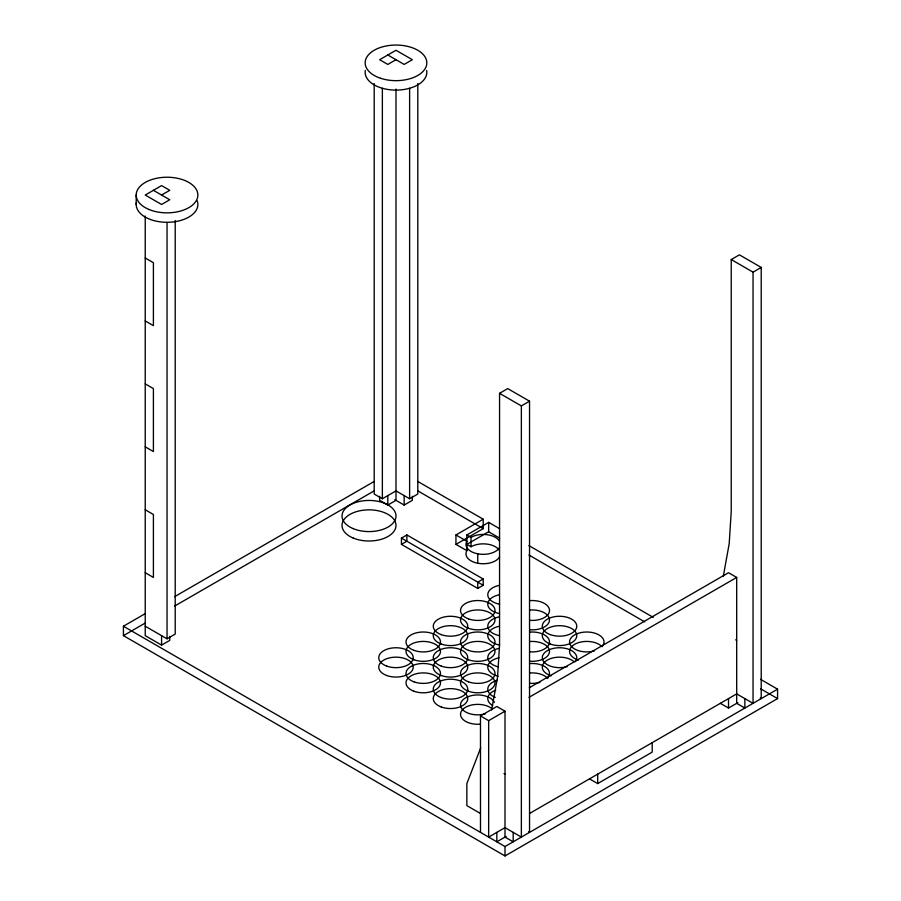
<?xml version="1.0" encoding="UTF-8"?>
<svg xmlns="http://www.w3.org/2000/svg" width="901" height="901" viewBox="0 0 901 901"><rect width="100%" height="100%" fill="white"/><g stroke="black" fill="none" stroke-linecap="round" stroke-linejoin="round"><path stroke-width="1.35" d="M528.527 831.781L529.54 832.378L529.54 401.193L507.736 388.601L499.559 393.32L499.559 645.105L497.521 677.372L491.664 709.887M723.345 576.122L729.202 543.607L731.24 511.351L731.24 259.556L739.417 254.837L761.221 267.428L761.221 698.613L760.207 698.027M480.695 747.92L466.853 783.588L466.853 805.618L480.481 813.49M161.583 195.044L169.76 190.314L161.583 185.595L145.23 195.044L161.583 204.482L169.76 199.763L153.407 190.314M395.99 59.703L387.813 64.433L379.636 59.703L395.99 50.265L412.343 59.703L404.166 64.433L387.813 54.984M760.512 679.32L777.574 689.175L777.574 698.59L505.01 855.95L123.426 635.644L123.426 626.229L145.32 613.581M174.524 596.721L374.084 481.506M123.426 635.644L145.32 622.996M174.524 606.136L374.084 490.921M499.559 393.32L521.364 405.912L529.54 401.193M731.24 259.556L753.045 272.147L761.221 267.428M374.185 83.545L374.185 494.041L382.362 498.76L395.99 490.887L409.617 498.76L417.794 494.041L417.794 83.545M379.636 496.282L379.636 500.337L387.813 505.056L395.99 500.337L395.99 89.086M145.23 626.229L167.034 638.82L175.211 634.09L175.211 220.508M145.23 216.026L145.23 635.667L161.583 645.105L169.76 640.386L169.76 636.343M394.818 499.661L404.166 505.056L412.343 500.337L412.343 496.282M401.441 538.1L406.892 534.957L483.206 579.016L483.206 585.278L477.755 588.432L401.441 544.373L401.441 538.1L483.206 585.278M401.441 544.373L406.892 541.219L406.892 534.957M455.951 534.957L483.206 519.213L483.206 528.628L455.951 544.373L455.951 534.957L466.853 541.253A17.243 9.956 0 0 0 477.755 553.833L477.755 563.249A17.243 9.956 0 0 0 499.559 556.953M477.755 563.249A17.243 9.956 0 0 1 466.853 550.657L466.853 534.957L488.657 522.366L499.627 528.696M499.627 538.111L488.657 531.781L466.853 544.373L471.02 546.772A17.243 9.956 0 0 1 499.345 550.297M483.206 579.016L477.755 582.159L477.755 588.432M480.481 832.378L480.481 715.923L496.834 706.485L505.01 711.204L505.01 837.097L513.187 841.816L513.187 832.378M529.304 687.733L728.515 572.721L736.691 577.44L736.691 703.332L744.868 708.051L744.868 698.613M480.481 715.923L488.657 720.642L505.01 711.204M528.977 697.363L736.691 577.44M529.844 813.31L736.691 693.894L753.045 703.332L753.045 272.147M506.182 836.421L496.834 841.816L496.834 832.378M589.513 778.869L597.69 783.588L652.2 752.121L652.2 742.672M720.338 703.332L728.515 708.051L737.863 702.656M123.426 626.229L505.01 846.535L777.574 689.175M145.23 257.99L153.407 262.709L153.407 325.655L145.23 320.936M735.678 639.8L736.691 640.386M417.794 481.449L483.206 519.213M528.887 545.589L653.236 617.376M417.794 490.865L483.206 528.628M528.887 555.005L644.699 621.87M760.512 688.736L777.574 698.59M466.853 534.957L471.02 537.356A17.243 9.956 0 0 1 499.345 540.893M455.951 544.373L466.853 550.657M145.23 383.882L153.407 388.601L153.407 451.547L145.23 446.828M145.23 509.775L153.407 514.494L153.407 577.44L145.23 572.721M503.986 773.554L505.01 774.15M728.515 698.613L728.515 708.051M597.69 774.15L597.69 783.588M521.364 405.912L521.364 837.097L505.01 827.647L488.657 837.097L488.657 720.642M505.01 846.535L505.01 855.95M488.657 522.366L488.657 531.781M471.02 537.356L471.02 546.772M409.617 88.264L409.617 498.76M404.166 495.618L404.166 505.056M387.813 495.618L387.813 505.056M382.362 88.264L382.362 498.76M167.034 222.693L167.034 638.82M161.583 635.667L161.583 645.105M136.197 195.044L136.197 204.482M499.559 547.549A17.243 9.956 0 0 1 477.755 553.833M567.236 666.605A17.243 9.956 0 0 1 542.537 659.397A17.243 9.956 0 0 1 561.593 647.819A17.243 9.956 0 0 1 575.322 661.683M551.187 675.829A17.243 9.956 0 0 1 546.963 660.298A17.243 9.956 0 0 1 574.072 661.762M499.559 635.667A17.243 9.956 0 0 1 487.779 626.42A17.243 9.956 0 0 1 498.94 616.915M499.559 645.082A17.243 9.956 0 0 1 487.779 635.836A17.243 9.956 0 0 1 498.94 626.33M529.597 632.13A17.243 9.956 0 0 1 549.509 641.884A17.243 9.956 0 0 1 529.889 651.817M529.597 641.546A17.243 9.956 0 0 1 549.509 651.288A17.243 9.956 0 0 1 529.889 661.233M495.268 697.385A17.243 9.956 0 0 1 497.307 680.266M492.656 705.528A17.243 9.956 0 0 1 495.753 690.189M485.47 713.806A17.243 9.956 0 0 1 461.841 708.738A17.243 9.956 0 0 1 472.237 695.482A17.243 9.956 0 0 1 494.424 702.375M480.424 724.156A17.243 9.956 0 0 1 461.256 717.196A17.243 9.956 0 0 1 470.57 705.28A17.243 9.956 0 0 1 492.295 708.974M529.597 663.598A17.243 9.956 0 0 1 546.389 667.731A17.243 9.956 0 0 1 547.357 678.25M539.981 682.339A17.243 9.956 0 0 1 529.889 683.296M529.597 673.013A17.243 9.956 0 0 1 547.684 678.397M498.118 666.819A17.243 9.956 0 0 1 487.779 657.437A17.243 9.956 0 0 1 498.94 648.382M498.118 676.234A17.243 9.956 0 0 1 487.779 666.853A17.243 9.956 0 0 1 498.94 657.798M529.597 600.652A17.243 9.956 0 0 1 549.509 610.405A17.243 9.956 0 0 1 529.889 620.35M529.597 610.067A17.243 9.956 0 0 1 549.509 619.82A17.243 9.956 0 0 1 529.889 629.765M594.491 650.86A17.243 9.956 0 0 1 569.714 643.359A17.243 9.956 0 0 1 589.907 632.175A17.243 9.956 0 0 1 601.868 646.772M578.442 660.084A17.243 9.956 0 0 1 574.219 644.564A17.243 9.956 0 0 1 601.327 646.028M499.559 604.199A17.243 9.956 0 0 1 487.779 594.942A17.243 9.956 0 0 1 498.94 585.436M499.559 613.604A17.243 9.956 0 0 1 487.779 604.357A17.243 9.956 0 0 1 498.94 594.851M426.657 70.458A30.837 17.806 0 0 1 395.99 90.1A30.837 17.806 0 0 1 365.31 70.458M197.218 200.833A30.837 17.806 0 0 1 168.622 222.265A30.837 17.806 0 0 1 136.355 202.646M468.509 618.886A17.243 9.956 0 0 0 494.976 610.912A17.243 9.956 0 0 0 469.781 601.665A17.243 9.956 0 0 0 468.509 618.886M468.509 628.301A17.243 9.956 0 0 0 494.976 620.327A17.243 9.956 0 0 0 469.781 611.081A17.243 9.956 0 0 0 468.509 628.301M468.509 681.832A17.243 9.956 0 0 0 494.976 673.858A17.243 9.956 0 0 0 469.781 664.611A17.243 9.956 0 0 0 468.509 681.832M468.509 691.247A17.243 9.956 0 0 0 494.976 683.273A17.243 9.956 0 0 0 469.781 674.027A17.243 9.956 0 0 0 468.509 691.247M413.987 650.364A17.243 9.956 0 0 0 440.465 642.39A17.243 9.956 0 0 0 415.271 633.133A17.243 9.956 0 0 0 413.987 650.364M413.987 659.769A17.243 9.956 0 0 0 440.465 651.806A17.243 9.956 0 0 0 415.271 642.548A17.243 9.956 0 0 0 413.987 659.769M441.242 666.098A17.243 9.956 0 0 0 467.72 658.124A17.243 9.956 0 0 0 442.526 648.878A17.243 9.956 0 0 0 441.242 666.098M441.242 675.513A17.243 9.956 0 0 0 467.72 667.54A17.243 9.956 0 0 0 442.526 658.282A17.243 9.956 0 0 0 441.242 675.513M413.987 681.832A17.243 9.956 0 0 0 440.465 673.858A17.243 9.956 0 0 0 415.271 664.611A17.243 9.956 0 0 0 413.987 681.832M413.987 691.247A17.243 9.956 0 0 0 440.465 683.273A17.243 9.956 0 0 0 415.271 674.027A17.243 9.956 0 0 0 413.987 691.247M386.732 666.098A17.243 9.956 0 0 0 413.21 658.124A17.243 9.956 0 0 0 388.016 648.878A17.243 9.956 0 0 0 386.732 666.098M386.732 675.513A17.243 9.956 0 0 0 413.21 667.54A17.243 9.956 0 0 0 388.016 658.282A17.243 9.956 0 0 0 386.732 675.513M441.242 697.565A17.243 9.956 0 0 0 467.72 689.603A17.243 9.956 0 0 0 442.526 680.345A17.243 9.956 0 0 0 441.242 697.565M441.242 706.981A17.243 9.956 0 0 0 467.72 699.018A17.243 9.956 0 0 0 442.526 689.761A17.243 9.956 0 0 0 441.242 706.981M468.509 650.364A17.243 9.956 0 0 0 494.976 642.39A17.243 9.956 0 0 0 469.781 633.133A17.243 9.956 0 0 0 468.509 650.364M468.509 659.769A17.243 9.956 0 0 0 494.976 651.806A17.243 9.956 0 0 0 469.781 642.548A17.243 9.956 0 0 0 468.509 659.769M441.242 634.619A17.243 9.956 0 0 0 467.72 626.657A17.243 9.956 0 0 0 442.526 617.399A17.243 9.956 0 0 0 441.242 634.619M441.242 644.035A17.243 9.956 0 0 0 467.72 636.072A17.243 9.956 0 0 0 442.526 626.814A17.243 9.956 0 0 0 441.242 644.035M550.274 634.619A17.243 9.956 0 0 0 576.753 626.657A17.243 9.956 0 0 0 551.558 617.399A17.243 9.956 0 0 0 550.274 634.619M550.274 644.035A17.243 9.956 0 0 0 576.753 636.072A17.243 9.956 0 0 0 551.558 626.814A17.243 9.956 0 0 0 550.274 644.035M353.181 528.628A26.985 15.576 0 0 0 395.854 517.625A26.985 15.576 0 0 0 358.001 501.789A26.985 15.576 0 0 0 353.181 528.628M353.181 538.043A26.985 15.576 0 0 0 395.854 527.029A26.985 15.576 0 0 0 358.001 511.205A26.985 15.576 0 0 0 353.181 538.043M380.571 78.274A30.837 17.806 0 0 0 426.826 62.856A30.837 17.806 0 0 0 380.571 47.438A30.837 17.806 0 0 0 380.571 78.274M148.935 209.46A30.837 17.806 0 0 0 197.702 196.88A30.837 17.806 0 0 0 154.454 178.781A30.837 17.806 0 0 0 148.935 209.46"/></g></svg>
